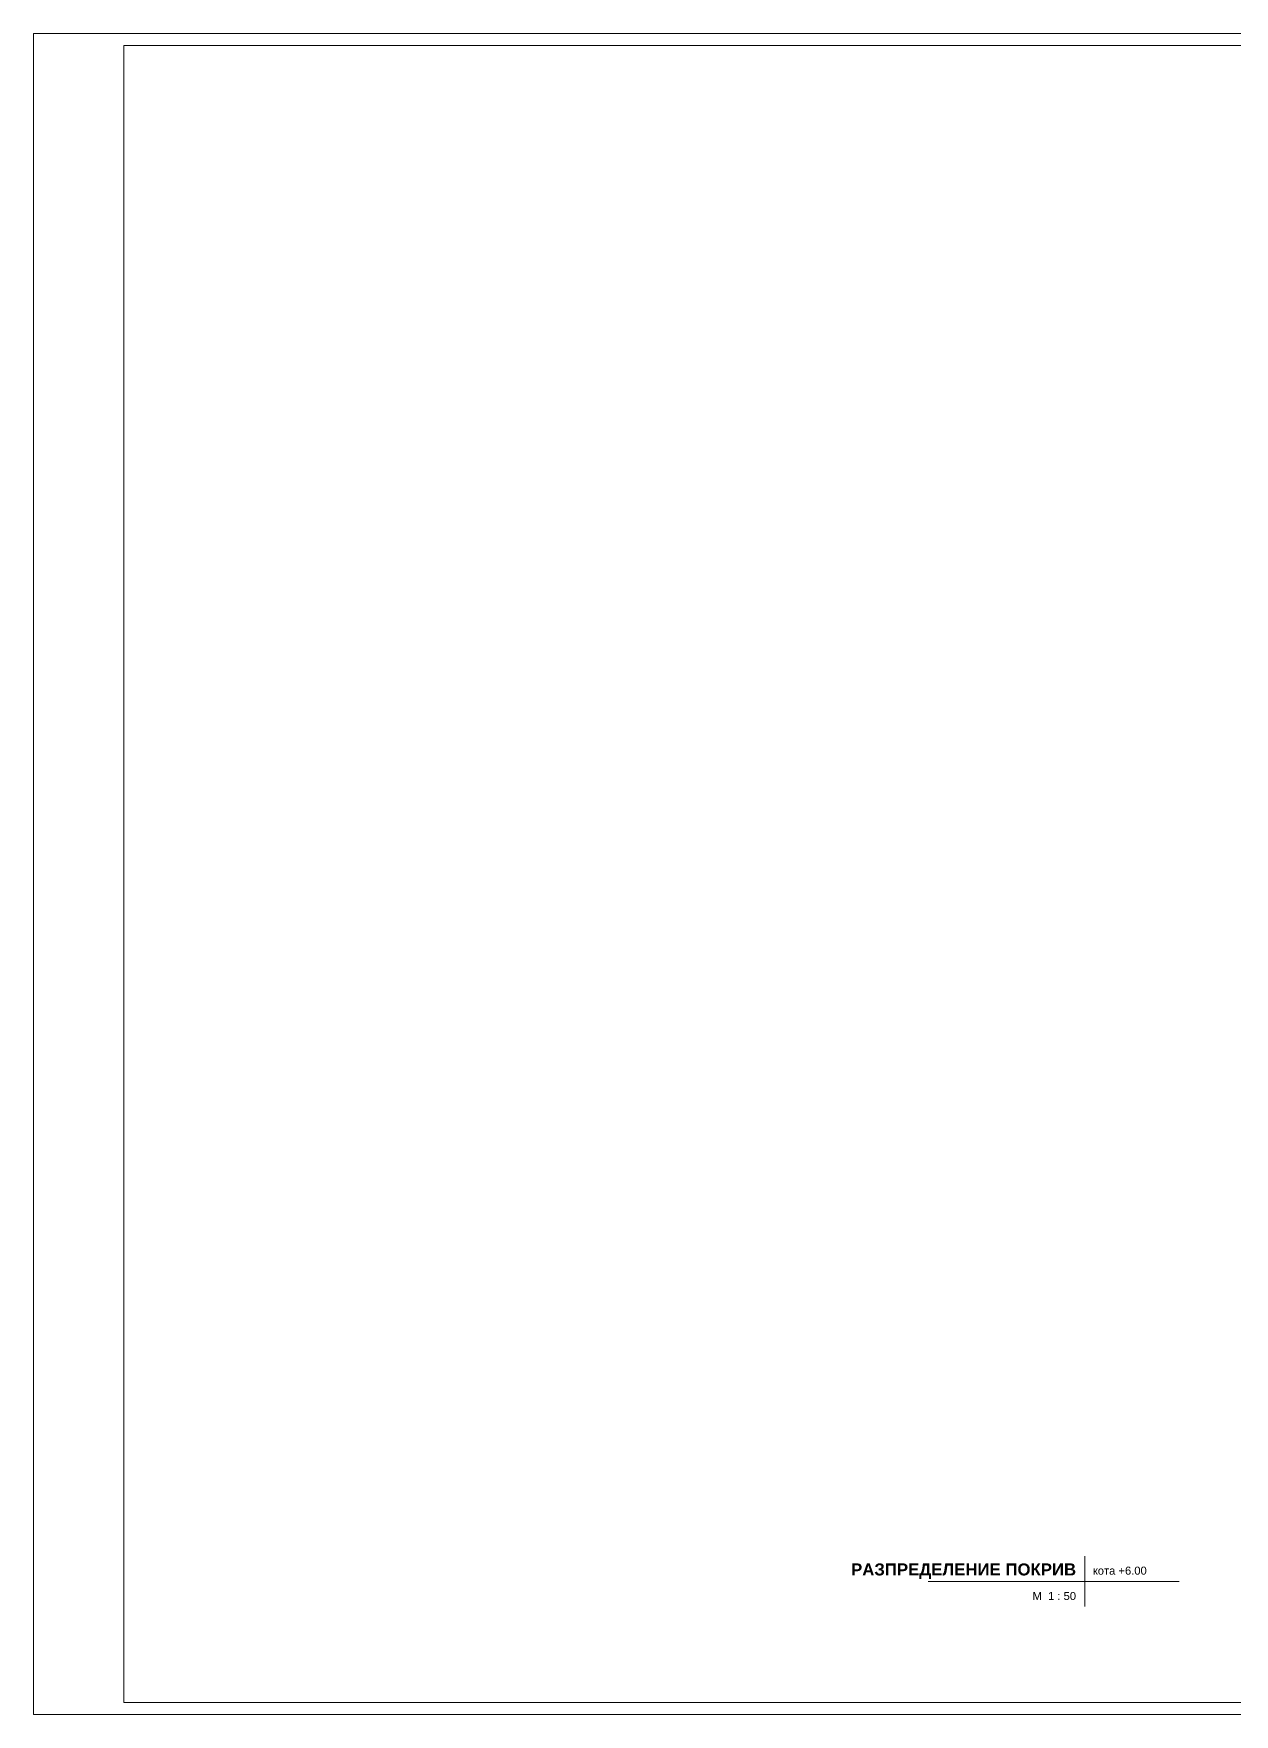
# Model space of a CAD drawing. Header units: centimetres. Extents: x -1198 to 1802, y -1116 to 984.
# Drawn here: x -1198 to 302, y -1116 to 984 of the extents above; entities that cross this region are included whole.
import ezdxf

# ---------------------------------------------------------------- set-up
doc = ezdxf.new("R2010")
doc.units = ezdxf.units.CM
doc.layers.add('G-ANNO-TTLB', color=7, linetype='Continuous', lineweight=9)
doc.styles.add('Arial', font='arial.ttf', dxfattribs={"height": 0.2})
doc.styles.add('Arial_B', font='arialbd.ttf', dxfattribs={"height": 0.3})

# ---------------------------------------------------------------- blocks, each defined once
blk = doc.blocks.new('TEC_ОФИЦИАЛНА РАМКА - TEC_ОФИЦИАЛНА РАМКА-2548456-СГРАДА ТИП III - ПЛАН ПОКРИВ')
at = {"layer": 'G-ANNO-TTLB'}
for p, q in [((-18.379, 37.554), (-18.379, -4.446)), ((41.621, 37.554), (-18.379, 37.554)), ((-16.129, -4.146), (-16.129, 37.254)), ((-16.129, 37.254), (41.321, 37.254)), ((41.321, -4.146), (-16.129, -4.146)), ((-18.379, -4.446), (41.621, -4.446))]:
    blk.add_line(p, q, dxfattribs=at)
blk = doc.blocks.new('Viewport - TYPE-NAME SCALE LEVEL-1451543-СГРАДА ТИП III - ПЛАН ПОКРИВ')
at = {"layer": 'G-ANNO-TTLB'}
for p, q in [((0, -0.627), (0, 0.627)), ((2.363, 0), (-3.913, 0))]:
    blk.add_line(p, q, dxfattribs=at)

msp = doc.modelspace()

# ---------------------------------------------------------------- block references
at = {"layer": 'G-ANNO-TTLB', "xscale": 49.99999999999999, "yscale": 49.99999999999999, "zscale": 49.99999999999999}
msp.add_blockref('TEC_ОФИЦИАЛНА РАМКА - TEC_ОФИЦИАЛНА РАМКА-2548456-СГРАДА ТИП III - ПЛАН ПОКРИВ', (-278.7, -893.7), dxfattribs=at)

# ---------------------------------------------------------------- next in the draw order: block references
msp.add_blockref('Viewport - TYPE-NAME SCALE LEVEL-1451543-СГРАДА ТИП III - ПЛАН ПОКРИВ', (115.3, -949.9), dxfattribs=at)

# ---------------------------------------------------------------- next in the draw order: texts
at = {"layer": 'G-ANNO-TTLB', "line_spacing_factor": 0.936439}
for s, insert, char_height, width, attachment_point, style in [('\\pt60,120,180,240,300,360,420,480,540,600,660,720,780,840,900,960,1020,1080,1140,1200,1260,1320,1380,1440,1500,1560,1620,1680,1740,1800,1860,1920;{\\fArial|b1|i0|c204|p34;РАЗПРЕДЕЛЕНИЕ ПОКРИВ}', (104.6, -937.1), 15, 284.4, 6, 'Arial_B'), ('\\pt60,120,180,240,300,360,420,480,540,600,660,720,780,840,900,960,1020,1080,1140,1200,1260,1320,1380,1440,1500,1560,1620,1680,1740,1800,1860,1920;{\\fArial|b0|i0|c204|p34;кота }+6.00', (125.6, -936.5), 10, 69.15, 4, 'Arial'), ('\\pt60,120,180,240,300,360,420,480,540,600,660,720,780,840,900,960,1020,1080,1140,1200,1260,1320,1380,1440,1500,1560,1620,1680,1740,1800,1860,1920;M  1 : 50', (104.5, -968.2), 10, 55.25, 6, 'Arial')]:
    msp.add_mtext(s, dxfattribs=dict(at, insert=insert, char_height=char_height, width=width, attachment_point=attachment_point, style=style))

doc.saveas('drawing.dxf')
